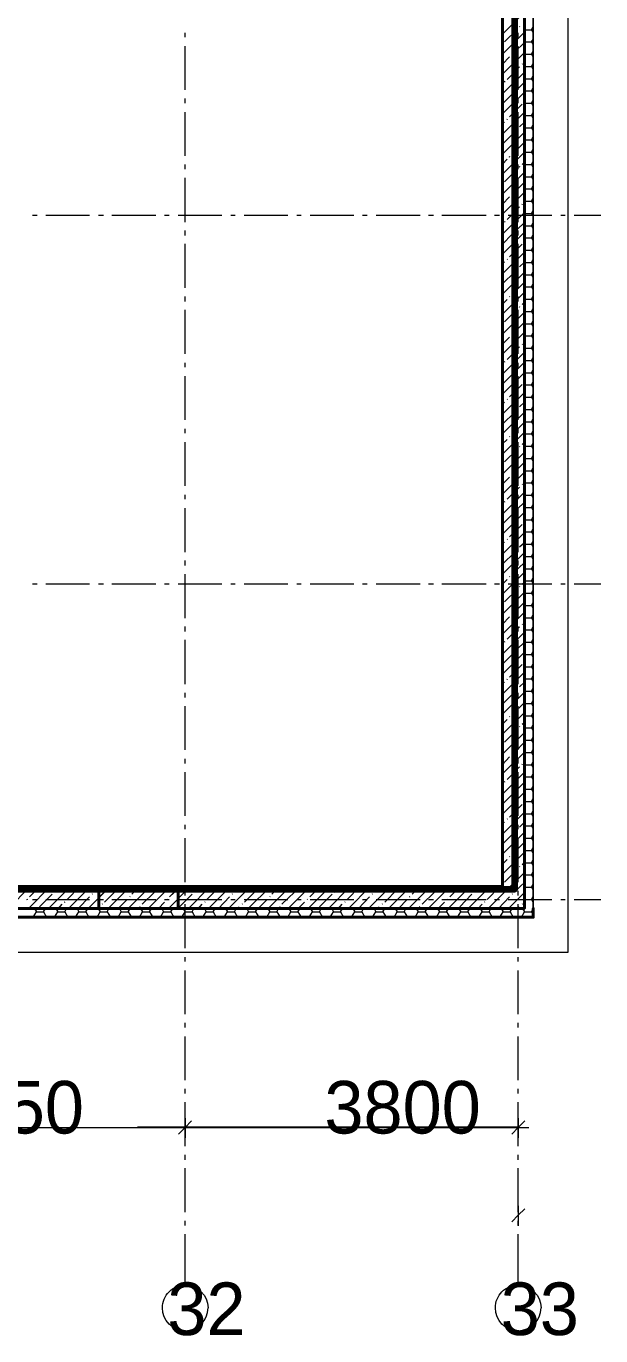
# Model space of a CAD drawing. Header units: millimetres. Extents: x -249154 to 415037, y -45458 to 354837.
# Drawn here: x -110646 to -104089, y -3469 to 11477 of the extents above; entities that cross this region are included whole.
import ezdxf

# ---------------------------------------------------------------- set-up
doc = ezdxf.new("R2010")
doc.units = ezdxf.units.MM
for name, color, linetype, lineweight in [('518 подвал шпакл базовая', 5, 'Continuous', 60), ('522 подвал шпакл финишная', 3, 'Continuous', 60), ('696 покраска подвал', 211, 'Continuous', 120)]:
    doc.layers.add(name, color=color, linetype=linetype, lineweight=lineweight)

msp = doc.modelspace()

# ---------------------------------------------------------------- linework, layer by layer
at = {"lineweight": 9}
for points in [[(-145261.6, 8666.1), (-141207.4, 8666.1), (-141207.4, 909.4), (-104461.4, 909.4), (-104461.4, 23425.5), (-109621.2, 23425.5), (-118310, 23425.5), (-136505.1, 23425.5), (-136505.1, 29131.9), (-145320.9, 29131.9), (-145320.9, 28729.4)], [(-127358.8, 22925.6), (-104961.2, 22925.6), (-104961.2, 1409.2), (-140716, 1409.2)], [(-105211.2, 11385.8), (-104961.2, 11635.8)], [(-108833.3, 11351.9), (-108833.3, 11402.8)], [(-105211.2, 11157.1), (-104961.2, 11407)], [(-105185.8, 11296.9), (-105041.7, 11440.9)], [(-105033.3, 11351.9), (-105033.3, 11402.8)], [(-105016.3, 11470.6), (-105012.1, 11474.8)], [(-104961.2, 11436.7), (-104880.7, 11436.7), (-104859.6, 11402.8)], [(-104961.2, 11436.7), (-104961.2, 11436.7)], [(-104961.2, 11436.7), (-104961.2, 11436.7)], [(-104880.7, 11436.7), (-104859.6, 11466.3)], [(-108833.3, 10750.4), (-108833.3, 11250.3)], [(-105211.2, 11271.5), (-105211.2, 11275.7)], [(-105071.4, 11182.5), (-104961.2, 11292.6)], [(-105033.3, 10750.4), (-105033.3, 11250.3)], [(-104961.2, 11296.9), (-104880.7, 11296.9), (-104859.6, 11263)], [(-104961.2, 11296.9), (-104961.2, 11296.9)], [(-104961.2, 11296.9), (-104961.2, 11296.9)], [(-104880.7, 11296.9), (-104859.6, 11326.5)], [(-105211.2, 10928.3), (-104961.2, 11178.3)], [(-105211.2, 11042.7), (-105130.7, 11127.4)], [(-105101, 11157.1), (-105096.8, 11161.3)], [(-104961.2, 11157.1), (-104880.7, 11157.1), (-104859.6, 11123.2)], [(-104961.2, 11157.1), (-104961.2, 11157.1)], [(-104961.2, 11157.1), (-104961.2, 11157.1)], [(-104880.7, 11157.1), (-104859.6, 11191)], [(-105211.2, 10703.8), (-104961.2, 10953.7)], [(-105156.1, 10869), (-105016.3, 11013)], [(-104986.7, 11042.7), (-104982.4, 11046.9)], [(-104961.2, 11017.3), (-104880.7, 11017.3), (-104859.6, 10983.4)], [(-104961.2, 11017.3), (-104961.2, 11017.3)], [(-104961.2, 11017.3), (-104961.2, 11017.3)], [(-104880.7, 11017.3), (-104859.6, 11051.2)], [(-104880.7, 10877.5), (-104859.6, 10911.4)], [(-105185.8, 10839.4), (-105181.5, 10847.8)], [(-105041.7, 10754.6), (-104961.2, 10839.4)], [(-104961.2, 10877.5), (-104880.7, 10877.5), (-104859.6, 10843.6)], [(-104961.2, 10877.5), (-104961.2, 10877.5)], [(-104961.2, 10877.5), (-104961.2, 10877.5)], [(-104880.7, 10737.7), (-104859.6, 10771.6)], [(-108833.3, 10597.9), (-108833.3, 10653)], [(-105211.2, 10475), (-104961.2, 10725)], [(-105211.2, 10589.4), (-105101, 10699.6)], [(-105071.4, 10729.2), (-105067.1, 10733.4)], [(-105033.3, 10597.9), (-105033.3, 10653)], [(-104961.2, 10737.7), (-104880.7, 10737.7), (-104859.6, 10703.8)], [(-104961.2, 10737.7), (-104961.2, 10737.7)], [(-104961.2, 10737.7), (-104961.2, 10737.7)], [(-104880.7, 10597.9), (-104859.6, 10631.8)], [(-108833.3, 9996.3), (-108833.3, 10496.2)], [(-105211.2, 10246.3), (-104961.2, 10496.2)], [(-105130.7, 10441.1), (-104986.7, 10585.2)], [(-105033.3, 9996.3), (-105033.3, 10496.2)], [(-104961.2, 10597.9), (-104880.7, 10597.9), (-104859.6, 10564)], [(-104961.2, 10597.9), (-104961.2, 10597.9)], [(-104961.2, 10597.9), (-104961.2, 10597.9)], [(-104880.7, 10458.1), (-104859.6, 10492)], [(-105211.2, 10360.6), (-105185.8, 10386.1)], [(-105156.1, 10411.5), (-105151.9, 10420)], [(-105016.3, 10326.8), (-104961.2, 10381.8)], [(-104961.2, 10458.1), (-104880.7, 10458.1), (-104859.6, 10424.2)], [(-104961.2, 10458.1), (-104961.2, 10458.1)], [(-104961.2, 10458.1), (-104961.2, 10458.1)], [(-104961.2, 10318.3), (-104880.7, 10318.3), (-104859.6, 10284.4)], [(-104961.2, 10318.3), (-104961.2, 10318.3)], [(-104961.2, 10318.3), (-104961.2, 10318.3)], [(-104880.7, 10318.3), (-104859.6, 10352.2)], [(-105211.2, 10131.9), (-105071.4, 10271.7)], [(-105211.2, 10017.5), (-104961.2, 10267.4)], [(-105041.7, 10297.1), (-105037.5, 10305.6)], [(-104961.2, 10178.5), (-104880.7, 10178.5), (-104859.6, 10144.6)], [(-104961.2, 10178.5), (-104961.2, 10178.5)], [(-104961.2, 10178.5), (-104961.2, 10178.5)], [(-104880.7, 10178.5), (-104859.6, 10212.4)], [(-105211.2, 9788.7), (-104961.2, 10038.7)], [(-105101, 10013.3), (-104961.2, 10153.1)], [(-104961.2, 10038.7), (-104880.7, 10038.7), (-104859.6, 10004.8)], [(-104961.2, 10038.7), (-104961.2, 10038.7)], [(-104961.2, 10038.7), (-104961.2, 10038.7)], [(-104880.7, 10038.7), (-104859.6, 10072.6)], [(-108833.3, 9843.8), (-108833.3, 9898.9)], [(-105211.2, 9903.1), (-105156.1, 9958.2)], [(-105130.7, 9983.6), (-105126.5, 9992.1)], [(-105033.3, 9843.8), (-105033.3, 9898.9)], [(-105016.3, 9869.2), (-105012.1, 9877.7)], [(-104986.7, 9898.9), (-104961.2, 9924.3)], [(-104961.2, 9898.9), (-104880.7, 9898.9), (-104859.6, 9865)], [(-104961.2, 9898.9), (-104961.2, 9898.9)], [(-104961.2, 9898.9), (-104961.2, 9898.9)], [(-104880.7, 9898.9), (-104859.6, 9932.8)], [(-108833.3, 9242.2), (-108833.3, 9746.4)], [(-105211.2, 9560), (-104961.2, 9809.9)], [(-105185.8, 9699.8), (-105041.7, 9843.8)], [(-105033.3, 9242.2), (-105033.3, 9746.4)], [(-104961.2, 9759.1), (-104880.7, 9759.1), (-104859.6, 9725.2)], [(-104961.2, 9759.1), (-104961.2, 9759.1)], [(-104961.2, 9759.1), (-104961.2, 9759.1)], [(-104880.7, 9759.1), (-104859.6, 9793)], [(-105211.2, 9674.4), (-105211.2, 9674.4)], [(-105211.2, 9331.2), (-104961.2, 9581.2)], [(-105071.4, 9585.4), (-104961.2, 9695.5)], [(-104961.2, 9619.3), (-104880.7, 9619.3), (-104859.6, 9585.4)], [(-104961.2, 9619.3), (-104961.2, 9619.3)], [(-104961.2, 9619.3), (-104961.2, 9619.3)], [(-104880.7, 9619.3), (-104859.6, 9653.2)], [(-105211.2, 9445.6), (-105130.7, 9530.3)], [(-105156.1, 9271.9), (-105016.3, 9415.9)], [(-105101, 9555.7), (-105096.8, 9560)], [(-104986.7, 9441.4), (-104982.4, 9449.8)], [(-104961.2, 9479.5), (-104880.7, 9479.5), (-104859.6, 9445.6)], [(-104961.2, 9479.5), (-104961.2, 9479.5)], [(-104961.2, 9479.5), (-104961.2, 9479.5)], [(-104880.7, 9479.5), (-104859.6, 9513.4)], [(-110574.4, 9318.5), (-110519.3, 9318.5)], [(-110421.9, 9318.5), (-109922, 9318.5)], [(-109820.3, 9318.5), (-109765.3, 9318.5)], [(-109667.8, 9318.5), (-109167.9, 9318.5)], [(-109066.3, 9318.5), (-109015.4, 9318.5)], [(-108913.7, 9318.5), (-108413.9, 9318.5)], [(-108312.2, 9318.5), (-108261.4, 9318.5)], [(-108159.7, 9318.5), (-107659.8, 9318.5)], [(-107558.1, 9318.5), (-107507.3, 9318.5)], [(-107405.6, 9318.5), (-106905.7, 9318.5)], [(-106808.3, 9318.5), (-106753.2, 9318.5)], [(-106651.5, 9318.5), (-106151.7, 9318.5)], [(-106054.2, 9318.5), (-105999.1, 9318.5)], [(-105901.7, 9318.5), (-105397.6, 9318.5)], [(-105300.1, 9318.5), (-105245.1, 9318.5)], [(-105211.2, 9102.4), (-104961.2, 9352.4)], [(-105147.6, 9318.5), (-104647.8, 9318.5)], [(-104961.2, 9339.7), (-104880.7, 9339.7), (-104859.6, 9305.8)], [(-104961.2, 9339.7), (-104961.2, 9339.7)], [(-104961.2, 9339.7), (-104961.2, 9339.7)], [(-104880.7, 9339.7), (-104859.6, 9373.6)], [(-104546.1, 9318.5), (-104495.2, 9318.5)], [(-104393.6, 9318.5), (-104088.6, 9318.5)], [(-108833.3, 9089.7), (-108833.3, 9144.8)], [(-105211.2, 8873.7), (-104961.2, 9127.9)], [(-105185.8, 9242.2), (-105181.5, 9246.5)], [(-105071.4, 9127.9), (-105067.1, 9132.1)], [(-105041.7, 9157.5), (-104961.2, 9238)], [(-105033.3, 9089.7), (-105033.3, 9144.8)], [(-104961.2, 9199.9), (-104880.7, 9199.9), (-104859.6, 9166)], [(-104961.2, 9199.9), (-104961.2, 9199.9)], [(-104961.2, 9199.9), (-104961.2, 9199.9)], [(-104880.7, 9199.9), (-104859.6, 9233.8)], [(-108833.3, 8492.4), (-108833.3, 8992.3)], [(-105211.2, 8988.1), (-105101, 9102.4)], [(-105130.7, 8844), (-104986.7, 8988.1)], [(-105033.3, 8492.4), (-105033.3, 8992.3)], [(-104961.2, 9060.1), (-104880.7, 9060.1), (-104859.6, 9026.2)], [(-104961.2, 9060.1), (-104961.2, 9060.1)], [(-104961.2, 9060.1), (-104961.2, 9060.1)], [(-104880.7, 9060.1), (-104859.6, 9094)], [(-105211.2, 8649.2), (-104961.2, 8899.1)], [(-105156.1, 8814.4), (-105151.9, 8818.6)], [(-104961.2, 8920.3), (-104880.7, 8920.3), (-104859.6, 8886.4)], [(-104961.2, 8920.3), (-104961.2, 8920.3)], [(-104961.2, 8920.3), (-104961.2, 8920.3)], [(-104880.7, 8920.3), (-104859.6, 8954.2)], [(-105211.2, 8763.5), (-105185.8, 8789)], [(-105211.2, 8534.8), (-105071.4, 8674.6)], [(-105211.2, 8420.4), (-104961.2, 8670.3)], [(-105041.7, 8700), (-105037.5, 8704.2)], [(-105016.3, 8729.7), (-104961.2, 8784.7)], [(-104961.2, 8780.5), (-104880.7, 8780.5), (-104859.6, 8746.6)], [(-104961.2, 8780.5), (-104961.2, 8780.5)], [(-104961.2, 8780.5), (-104961.2, 8780.5)], [(-104880.7, 8780.5), (-104859.6, 8814.4)], [(-104880.7, 8640.7), (-104859.6, 8674.6)], [(-105101, 8416.2), (-104961.2, 8556)], [(-104961.2, 8640.7), (-104880.7, 8640.7), (-104859.6, 8606.8)], [(-104961.2, 8640.7), (-104961.2, 8640.7)], [(-104961.2, 8640.7), (-104961.2, 8640.7)], [(-104880.7, 8500.9), (-104859.6, 8534.8)], [(-108833.3, 8335.7), (-108833.3, 8390.7)], [(-105211.2, 8191.6), (-104961.2, 8441.6)], [(-105130.7, 8386.5), (-105126.5, 8390.7)], [(-105033.3, 8335.7), (-105033.3, 8390.7)], [(-104961.2, 8500.9), (-104880.7, 8500.9), (-104859.6, 8467)], [(-104961.2, 8500.9), (-104961.2, 8500.9)], [(-104961.2, 8500.9), (-104961.2, 8500.9)], [(-104880.7, 8361.1), (-104859.6, 8395)], [(-108833.3, 7738.3), (-108833.3, 8238.2)], [(-105211.2, 8306), (-105156.1, 8356.9)], [(-105185.8, 8102.7), (-105041.7, 8246.7)], [(-105033.3, 7738.3), (-105033.3, 8238.2)], [(-105016.3, 8272.1), (-105012.1, 8276.4)], [(-104986.7, 8301.8), (-104961.2, 8327.2)], [(-104961.2, 8361.1), (-104880.7, 8361.1), (-104859.6, 8327.2)], [(-104961.2, 8361.1), (-104961.2, 8361.1)], [(-104961.2, 8361.1), (-104961.2, 8361.1)], [(-104961.2, 8221.3), (-104880.7, 8221.3), (-104859.6, 8187.4)], [(-104961.2, 8221.3), (-104961.2, 8221.3)], [(-104961.2, 8221.3), (-104961.2, 8221.3)], [(-104880.7, 8221.3), (-104859.6, 8255.2)], [(-105211.2, 7962.9), (-104961.2, 8212.8)], [(-105211.2, 8077.3), (-105211.2, 8077.3)], [(-105071.4, 7988.3), (-104961.2, 8098.4)], [(-104961.2, 8081.5), (-104880.7, 8081.5), (-104859.6, 8047.6)], [(-104961.2, 8081.5), (-104961.2, 8081.5)], [(-104961.2, 8081.5), (-104961.2, 8081.5)], [(-104880.7, 8081.5), (-104859.6, 8115.4)], [(-105211.2, 7734.1), (-104961.2, 7984.1)], [(-105211.2, 7848.5), (-105130.7, 7929)], [(-105101, 7958.6), (-105096.8, 7962.9)], [(-104961.2, 7941.7), (-104880.7, 7941.7), (-104859.6, 7907.8)], [(-104961.2, 7941.7), (-104961.2, 7941.7)], [(-104961.2, 7941.7), (-104961.2, 7941.7)], [(-104880.7, 7941.7), (-104859.6, 7975.6)], [(-105156.1, 7674.8), (-105016.3, 7818.8)], [(-104986.7, 7844.3), (-104982.4, 7848.5)], [(-104961.2, 7801.9), (-104880.7, 7801.9), (-104859.6, 7768)], [(-104961.2, 7801.9), (-104961.2, 7801.9)], [(-104961.2, 7801.9), (-104961.2, 7801.9)], [(-104880.7, 7801.9), (-104859.6, 7835.8)], [(-108833.3, 7585.8), (-108833.3, 7636.7)], [(-105211.2, 7505.3), (-104961.2, 7755.3)], [(-105185.8, 7645.1), (-105181.5, 7649.4)], [(-105041.7, 7560.4), (-104961.2, 7640.9)], [(-105033.3, 7585.8), (-105033.3, 7636.7)], [(-104961.2, 7662.1), (-104880.7, 7662.1), (-104859.6, 7628.2)], [(-104961.2, 7662.1), (-104961.2, 7662.1)], [(-104961.2, 7662.1), (-104961.2, 7662.1)], [(-104880.7, 7662.1), (-104859.6, 7696)], [(-108833.3, 6984.3), (-108833.3, 7484.2)], [(-105211.2, 7276.6), (-104961.2, 7526.5)], [(-105211.2, 7391), (-105101, 7501.1)], [(-105071.4, 7530.8), (-105067.1, 7535)], [(-105033.3, 6984.3), (-105033.3, 7484.2)], [(-104961.2, 7522.3), (-104880.7, 7522.3), (-104859.6, 7488.4)], [(-104961.2, 7522.3), (-104961.2, 7522.3)], [(-104961.2, 7522.3), (-104961.2, 7522.3)], [(-104880.7, 7522.3), (-104859.6, 7556.2)], [(-105130.7, 7246.9), (-104986.7, 7386.7)], [(-104961.2, 7382.5), (-104880.7, 7382.5), (-104859.6, 7348.6)], [(-104961.2, 7382.5), (-104961.2, 7382.5)], [(-104961.2, 7382.5), (-104961.2, 7382.5)], [(-104880.7, 7382.5), (-104859.6, 7416.4)], [(-105211.2, 7047.8), (-104961.2, 7297.8)], [(-105211.2, 7162.2), (-105185.8, 7187.6)], [(-105156.1, 7217.3), (-105151.9, 7221.5)], [(-105016.3, 7132.5), (-104961.2, 7187.6)], [(-104961.2, 7242.7), (-104880.7, 7242.7), (-104859.6, 7208.8)], [(-104961.2, 7242.7), (-104961.2, 7242.7)], [(-104961.2, 7242.7), (-104961.2, 7242.7)], [(-104880.7, 7242.7), (-104859.6, 7276.6)], [(-105211.2, 6823.3), (-104961.2, 7073.2)], [(-105211.2, 6933.4), (-105071.4, 7073.2)], [(-105041.7, 7102.9), (-105037.5, 7107.1)], [(-104961.2, 7102.9), (-104880.7, 7102.9), (-104859.6, 7069)], [(-104961.2, 7102.9), (-104961.2, 7102.9)], [(-104961.2, 7102.9), (-104961.2, 7102.9)], [(-104880.7, 7102.9), (-104859.6, 7136.8)], [(-108833.3, 6831.8), (-108833.3, 6882.6)], [(-105101, 6819.1), (-104961.2, 6958.9)], [(-105033.3, 6831.8), (-105033.3, 6882.6)], [(-104961.2, 6963.1), (-104880.7, 6963.1), (-104859.6, 6929.2)], [(-104961.2, 6963.1), (-104961.2, 6963.1)], [(-104961.2, 6963.1), (-104961.2, 6963.1)], [(-104880.7, 6963.1), (-104859.6, 6997)], [(-108833.3, 6230.2), (-108833.3, 6730.1)], [(-105211.2, 6594.5), (-104961.2, 6844.5)], [(-105211.2, 6708.9), (-105156.1, 6759.8)], [(-105130.7, 6789.4), (-105126.5, 6793.6)], [(-105033.3, 6230.2), (-105033.3, 6730.1)], [(-104986.7, 6704.7), (-104961.2, 6730.1)], [(-104961.2, 6823.3), (-104880.7, 6823.3), (-104859.6, 6789.4)], [(-104961.2, 6823.3), (-104961.2, 6823.3)], [(-104961.2, 6823.3), (-104961.2, 6823.3)], [(-104880.7, 6823.3), (-104859.6, 6857.2)], [(-105211.2, 6365.8), (-104961.2, 6615.7)], [(-105185.8, 6505.6), (-105041.7, 6645.4)], [(-105016.3, 6675), (-105012.1, 6679.3)], [(-104961.2, 6683.5), (-104880.7, 6683.5), (-104859.6, 6649.6)], [(-104961.2, 6683.5), (-104961.2, 6683.5)], [(-104961.2, 6683.5), (-104961.2, 6683.5)], [(-104880.7, 6683.5), (-104859.6, 6717.4)], [(-104880.7, 6543.7), (-104859.6, 6577.6)], [(-105211.2, 6480.2), (-105211.2, 6480.2)], [(-105071.4, 6391.2), (-104961.2, 6501.3)], [(-104961.2, 6543.7), (-104880.7, 6543.7), (-104859.6, 6509.8)], [(-104961.2, 6543.7), (-104961.2, 6543.7)], [(-104961.2, 6543.7), (-104961.2, 6543.7)], [(-104880.7, 6403.9), (-104859.6, 6437.8)], [(-105211.2, 6137), (-104961.2, 6387)], [(-105211.2, 6251.4), (-105130.7, 6331.9)], [(-105101, 6361.5), (-105096.8, 6365.8)], [(-104961.2, 6403.9), (-104880.7, 6403.9), (-104859.6, 6370)], [(-104961.2, 6403.9), (-104961.2, 6403.9)], [(-104961.2, 6403.9), (-104961.2, 6403.9)], [(-104880.7, 6264.1), (-104859.6, 6298)], [(-108833.3, 6077.7), (-108833.3, 6128.5)], [(-105211.2, 5908.2), (-104961.2, 6158.2)], [(-105156.1, 6077.7), (-105016.3, 6217.5)], [(-105033.3, 6077.7), (-105033.3, 6128.5)], [(-104986.7, 6247.2), (-104982.4, 6251.4)], [(-104961.2, 6264.1), (-104880.7, 6264.1), (-104859.6, 6230.2)], [(-104961.2, 6264.1), (-104961.2, 6264.1)], [(-104961.2, 6264.1), (-104961.2, 6264.1)], [(-104880.7, 6124.3), (-104859.6, 6158.2)], [(-105185.8, 6048), (-105181.5, 6052.3)], [(-105041.7, 5963.3), (-104961.2, 6043.8)], [(-104961.2, 6124.3), (-104880.7, 6124.3), (-104859.6, 6090.4)], [(-104961.2, 6124.3), (-104961.2, 6124.3)], [(-104961.2, 6124.3), (-104961.2, 6124.3)], [(-104961.2, 5984.5), (-104880.7, 5984.5), (-104859.6, 5950.6)], [(-104961.2, 5984.5), (-104961.2, 5984.5)], [(-104961.2, 5984.5), (-104961.2, 5984.5)], [(-104880.7, 5984.5), (-104859.6, 6018.4)], [(-108833.3, 5476.1), (-108833.3, 5976)], [(-105211.2, 5679.5), (-104961.2, 5929.4)], [(-105211.2, 5793.9), (-105101, 5904)], [(-105071.4, 5933.7), (-105067.1, 5937.9)], [(-105033.3, 5476.1), (-105033.3, 5976)], [(-104961.2, 5844.7), (-104880.7, 5844.7), (-104859.6, 5810.8)], [(-104961.2, 5844.7), (-104961.2, 5844.7)], [(-104961.2, 5844.7), (-104961.2, 5844.7)], [(-104880.7, 5844.7), (-104859.6, 5878.6)], [(-105211.2, 5450.7), (-104961.2, 5700.7)], [(-105130.7, 5649.8), (-104986.7, 5789.6)], [(-104961.2, 5704.9), (-104880.7, 5704.9), (-104859.6, 5671)], [(-104961.2, 5704.9), (-104961.2, 5704.9)], [(-104961.2, 5704.9), (-104961.2, 5704.9)], [(-104880.7, 5704.9), (-104859.6, 5738.8)], [(-105211.2, 5565.1), (-105185.8, 5590.5)], [(-105156.1, 5620.2), (-105151.9, 5624.4)], [(-105016.3, 5535.4), (-104961.2, 5586.3)], [(-104961.2, 5565.1), (-104880.7, 5565.1), (-104859.6, 5531.2)], [(-104961.2, 5565.1), (-104961.2, 5565.1)], [(-104961.2, 5565.1), (-104961.2, 5565.1)], [(-104880.7, 5565.1), (-104859.6, 5599)], [(-105211.2, 5336.3), (-105071.4, 5476.1)], [(-105211.2, 5222), (-104961.2, 5471.9)], [(-105041.7, 5505.8), (-105037.5, 5510)], [(-104961.2, 5425.3), (-104880.7, 5425.3), (-104859.6, 5391.4)], [(-104961.2, 5425.3), (-104961.2, 5425.3)], [(-104961.2, 5425.3), (-104961.2, 5425.3)], [(-104880.7, 5425.3), (-104859.6, 5459.2)], [(-108833.3, 5323.6), (-108833.3, 5378.7)], [(-105211.2, 4993.2), (-104961.2, 5247.4)], [(-105101, 5222), (-104961.2, 5357.5)], [(-105033.3, 5323.6), (-105033.3, 5378.7)], [(-104961.2, 5285.5), (-104880.7, 5285.5), (-104859.6, 5251.6)], [(-104961.2, 5285.5), (-104961.2, 5285.5)], [(-104961.2, 5285.5), (-104961.2, 5285.5)], [(-104880.7, 5285.5), (-104859.6, 5319.4)], [(-110574.4, 5111.8), (-110519.3, 5111.8)], [(-110421.9, 5111.8), (-109922, 5111.8)], [(-109820.3, 5111.8), (-109765.3, 5111.8)], [(-109667.8, 5111.8), (-109167.9, 5111.8)], [(-109066.3, 5111.8), (-109015.4, 5111.8)], [(-108913.7, 5111.8), (-108413.9, 5111.8)], [(-108833.3, 4722.1), (-108833.3, 5222)], [(-108312.2, 5111.8), (-108261.4, 5111.8)], [(-108159.7, 5111.8), (-107659.8, 5111.8)], [(-107558.1, 5111.8), (-107507.3, 5111.8)], [(-107405.6, 5111.8), (-106905.7, 5111.8)], [(-106808.3, 5111.8), (-106753.2, 5111.8)], [(-106651.5, 5111.8), (-106151.7, 5111.8)], [(-106054.2, 5111.8), (-105999.1, 5111.8)], [(-105901.7, 5111.8), (-105397.6, 5111.8)], [(-105300.1, 5111.8), (-105245.1, 5111.8)], [(-105211.2, 5107.6), (-105156.1, 5162.7)], [(-105147.6, 5111.8), (-104647.8, 5111.8)], [(-105130.7, 5192.3), (-105126.5, 5196.5)], [(-105033.3, 4722.1), (-105033.3, 5222)], [(-105016.3, 5077.9), (-105012.1, 5082.2)], [(-104986.7, 5107.6), (-104961.2, 5133)], [(-104961.2, 5145.7), (-104880.7, 5145.7), (-104859.6, 5111.8)], [(-104961.2, 5145.7), (-104961.2, 5145.7)], [(-104961.2, 5145.7), (-104961.2, 5145.7)], [(-104880.7, 5145.7), (-104859.6, 5179.6)], [(-104546.1, 5111.8), (-104495.2, 5111.8)], [(-104393.6, 5111.8), (-104088.6, 5111.8)], [(-105211.2, 4768.7), (-104961.2, 5018.6)], [(-105185.8, 4908.5), (-105041.7, 5048.3)], [(-104961.2, 5005.9), (-104880.7, 5005.9), (-104859.6, 4972)], [(-104961.2, 5005.9), (-104961.2, 5005.9)], [(-104961.2, 5005.9), (-104961.2, 5005.9)], [(-104880.7, 5005.9), (-104859.6, 5039.8)], [(-105211.2, 4883.1), (-105211.2, 4883.1)], [(-105211.2, 4539.9), (-104961.2, 4789.9)], [(-105071.4, 4794.1), (-104961.2, 4904.2)], [(-104961.2, 4866.1), (-104880.7, 4866.1), (-104859.6, 4832.2)], [(-104961.2, 4866.1), (-104961.2, 4866.1)], [(-104961.2, 4866.1), (-104961.2, 4866.1)], [(-104880.7, 4866.1), (-104859.6, 4900)], [(-105211.2, 4654.3), (-105130.7, 4734.8)], [(-105101, 4764.4), (-105096.8, 4768.7)], [(-104986.7, 4650.1), (-104982.4, 4654.3)], [(-104961.2, 4726.3), (-104880.7, 4726.3), (-104859.6, 4692.4)], [(-104961.2, 4726.3), (-104961.2, 4726.3)], [(-104961.2, 4726.3), (-104961.2, 4726.3)], [(-104880.7, 4726.3), (-104859.6, 4760.2)], [(-108833.3, 4569.6), (-108833.3, 4624.6)], [(-105211.2, 4311.1), (-104961.2, 4561.1)], [(-105156.1, 4480.6), (-105016.3, 4620.4)], [(-105033.3, 4569.6), (-105033.3, 4624.6)], [(-104961.2, 4586.5), (-104880.7, 4586.5), (-104859.6, 4552.6)], [(-104961.2, 4586.5), (-104961.2, 4586.5)], [(-104961.2, 4586.5), (-104961.2, 4586.5)], [(-104880.7, 4586.5), (-104859.6, 4620.4)], [(-108833.3, 3968), (-108833.3, 4472.1)], [(-105185.8, 4450.9), (-105181.5, 4455.2)], [(-105071.4, 4336.6), (-105067.1, 4340.8)], [(-105041.7, 4366.2), (-104961.2, 4446.7)], [(-105033.3, 3968), (-105033.3, 4472.1)], [(-104961.2, 4446.7), (-104880.7, 4446.7), (-104859.6, 4412.8)], [(-104961.2, 4446.7), (-104961.2, 4446.7)], [(-104961.2, 4446.7), (-104961.2, 4446.7)], [(-104880.7, 4446.7), (-104859.6, 4480.6)], [(-104880.7, 4306.9), (-104859.6, 4340.8)], [(-105211.2, 4082.4), (-104961.2, 4332.3)], [(-105211.2, 4196.8), (-105101, 4306.9)], [(-105130.7, 4048.5), (-104986.7, 4192.5)], [(-104961.2, 4306.9), (-104880.7, 4306.9), (-104859.6, 4273)], [(-104961.2, 4306.9), (-104961.2, 4306.9)], [(-104961.2, 4306.9), (-104961.2, 4306.9)], [(-104880.7, 4167.1), (-104859.6, 4201)], [(-105211.2, 3853.6), (-104961.2, 4103.6)], [(-104961.2, 4167.1), (-104880.7, 4167.1), (-104859.6, 4133.2)], [(-104961.2, 4167.1), (-104961.2, 4167.1)], [(-104961.2, 4167.1), (-104961.2, 4167.1)], [(-104880.7, 4027.3), (-104859.6, 4061.2)], [(-105211.2, 3968), (-105185.8, 3993.4)], [(-105156.1, 4023.1), (-105151.9, 4027.3)], [(-105041.7, 3908.7), (-105037.5, 3912.9)], [(-105016.3, 3938.3), (-104961.2, 3989.2)], [(-104961.2, 4027.3), (-104880.7, 4027.3), (-104859.6, 3993.4)], [(-104961.2, 4027.3), (-104961.2, 4027.3)], [(-104961.2, 4027.3), (-104961.2, 4027.3)], [(-104961.2, 3887.5), (-104880.7, 3887.5), (-104859.6, 3853.6)], [(-104961.2, 3887.5), (-104961.2, 3887.5)], [(-104961.2, 3887.5), (-104961.2, 3887.5)], [(-104880.7, 3887.5), (-104859.6, 3921.4)], [(-108833.3, 3815.5), (-108833.3, 3870.6)], [(-105211.2, 3739.2), (-105071.4, 3879)], [(-105211.2, 3624.9), (-104961.2, 3874.8)], [(-105101, 3620.6), (-104961.2, 3760.4)], [(-105033.3, 3815.5), (-105033.3, 3870.6)], [(-104961.2, 3747.7), (-104880.7, 3747.7), (-104859.6, 3713.8)], [(-104961.2, 3747.7), (-104961.2, 3747.7)], [(-104961.2, 3747.7), (-104961.2, 3747.7)], [(-104880.7, 3747.7), (-104859.6, 3781.6)], [(-108833.3, 3218.2), (-108833.3, 3718.1)], [(-105211.2, 3396.1), (-104961.2, 3646)], [(-105130.7, 3595.2), (-105126.5, 3599.4)], [(-105033.3, 3218.2), (-105033.3, 3718.1)], [(-104961.2, 3607.9), (-104880.7, 3607.9), (-104859.6, 3574)], [(-104961.2, 3607.9), (-104961.2, 3607.9)], [(-104961.2, 3607.9), (-104961.2, 3607.9)], [(-104880.7, 3607.9), (-104859.6, 3641.8)], [(-105211.2, 3510.5), (-105156.1, 3565.5)], [(-105185.8, 3307.1), (-105041.7, 3451.2)], [(-105016.3, 3480.8), (-105012.1, 3485.1)], [(-104986.7, 3510.5), (-104961.2, 3531.7)], [(-104961.2, 3468.1), (-104880.7, 3468.1), (-104859.6, 3434.2)], [(-104961.2, 3468.1), (-104961.2, 3468.1)], [(-104961.2, 3468.1), (-104961.2, 3468.1)], [(-104880.7, 3468.1), (-104859.6, 3502)], [(-105211.2, 3167.3), (-104961.2, 3417.3)], [(-105071.4, 3192.8), (-104961.2, 3307.1)], [(-104961.2, 3328.3), (-104880.7, 3328.3), (-104859.6, 3294.4)], [(-104961.2, 3328.3), (-104961.2, 3328.3)], [(-104961.2, 3328.3), (-104961.2, 3328.3)], [(-104880.7, 3328.3), (-104859.6, 3362.2)], [(-105211.2, 3281.7), (-105211.2, 3286)], [(-105211.2, 2942.8), (-104961.2, 3192.8)], [(-105101, 3167.3), (-105096.8, 3171.6)], [(-104961.2, 3188.5), (-104880.7, 3188.5), (-104859.6, 3154.6)], [(-104961.2, 3188.5), (-104961.2, 3188.5)], [(-104961.2, 3188.5), (-104961.2, 3188.5)], [(-104880.7, 3188.5), (-104859.6, 3222.4)], [(-108833.3, 3061.4), (-108833.3, 3116.5)], [(-105211.2, 3053), (-105130.7, 3137.7)], [(-105156.1, 2879.3), (-105016.3, 3023.3)], [(-105033.3, 3061.4), (-105033.3, 3116.5)], [(-104986.7, 3053), (-104982.4, 3057.2)], [(-104961.2, 3048.7), (-104880.7, 3048.7), (-104859.6, 3014.8)], [(-104961.2, 3048.7), (-104961.2, 3048.7)], [(-104961.2, 3048.7), (-104961.2, 3048.7)], [(-104880.7, 3048.7), (-104859.6, 3082.6)], [(-108833.3, 2464.1), (-108833.3, 2964)], [(-105211.2, 2714), (-104961.2, 2964)], [(-105185.8, 2853.8), (-105181.5, 2858.1)], [(-105041.7, 2764.9), (-104961.2, 2849.6)], [(-105033.3, 2464.1), (-105033.3, 2964)], [(-104961.2, 2908.9), (-104880.7, 2908.9), (-104859.6, 2875)], [(-104961.2, 2908.9), (-104961.2, 2908.9)], [(-104961.2, 2908.9), (-104961.2, 2908.9)], [(-104880.7, 2908.9), (-104859.6, 2942.8)], [(-105211.2, 2485.3), (-104961.2, 2735.2)], [(-105211.2, 2599.7), (-105101, 2709.8)], [(-105071.4, 2739.5), (-105067.1, 2743.7)], [(-104961.2, 2769.1), (-104880.7, 2769.1), (-104859.6, 2735.2)], [(-104961.2, 2769.1), (-104961.2, 2769.1)], [(-104961.2, 2769.1), (-104961.2, 2769.1)], [(-104880.7, 2769.1), (-104859.6, 2803)], [(-105130.7, 2451.4), (-104986.7, 2595.4)], [(-104961.2, 2629.3), (-104880.7, 2629.3), (-104859.6, 2595.4)], [(-104961.2, 2629.3), (-104961.2, 2629.3)], [(-104961.2, 2629.3), (-104961.2, 2629.3)], [(-104880.7, 2629.3), (-104859.6, 2663.2)], [(-105211.2, 2256.5), (-104961.2, 2506.5)], [(-105211.2, 2370.9), (-105185.8, 2396.3)], [(-105156.1, 2426), (-105151.9, 2430.2)], [(-105016.3, 2337), (-104961.2, 2392.1)], [(-104961.2, 2489.5), (-104880.7, 2489.5), (-104859.6, 2455.6)], [(-104961.2, 2489.5), (-104961.2, 2489.5)], [(-104961.2, 2489.5), (-104961.2, 2489.5)], [(-104880.7, 2489.5), (-104859.6, 2523.4)], [(-108833.3, 2311.6), (-108833.3, 2362.4)], [(-105211.2, 2142.1), (-105071.4, 2281.9)], [(-105211.2, 2027.8), (-104961.2, 2277.7)], [(-105041.7, 2311.6), (-105037.5, 2315.8)], [(-105033.3, 2311.6), (-105033.3, 2362.4)], [(-104961.2, 2349.7), (-104880.7, 2349.7), (-104859.6, 2315.8)], [(-104961.2, 2349.7), (-104961.2, 2349.7)], [(-104961.2, 2349.7), (-104961.2, 2349.7)], [(-104880.7, 2349.7), (-104859.6, 2383.6)], [(-104880.7, 2209.9), (-104859.6, 2243.8)], [(-108833.3, 1710), (-108833.3, 2209.9)], [(-105101, 2023.5), (-104961.2, 2163.3)], [(-105033.3, 1710), (-105033.3, 2209.9)], [(-104961.2, 2209.9), (-104880.7, 2209.9), (-104859.6, 2176)], [(-104961.2, 2209.9), (-104961.2, 2209.9)], [(-104961.2, 2209.9), (-104961.2, 2209.9)], [(-104880.7, 2070.1), (-104859.6, 2104)], [(-105211.2, 1799), (-104961.2, 2048.9)], [(-105211.2, 1913.4), (-105156.1, 1968.4)], [(-105130.7, 1998.1), (-105126.5, 2002.3)], [(-104961.2, 2070.1), (-104880.7, 2070.1), (-104859.6, 2036.2)], [(-104961.2, 2070.1), (-104961.2, 2070.1)], [(-104961.2, 2070.1), (-104961.2, 2070.1)], [(-104880.7, 1930.3), (-104859.6, 1964.2)], [(-105372.2, 1409.2), (-105122.2, 1659.2), (-104961.2, 1820.2)], [(-105185.8, 1710), (-105041.7, 1854.1)], [(-105016.3, 1883.7), (-105012.1, 1888)], [(-104986.7, 1909.1), (-104961.2, 1934.6)], [(-104961.2, 1930.3), (-104880.7, 1930.3), (-104859.6, 1896.4)], [(-104961.2, 1930.3), (-104961.2, 1930.3)], [(-104961.2, 1930.3), (-104961.2, 1930.3)], [(-104880.7, 1790.5), (-104859.6, 1824.4)], [(-110849.8, 1409.2), (-110599.8, 1659.2)], [(-110621, 1409.2), (-110371, 1659.2)], [(-110608.3, 1540.6), (-110485.4, 1659.2)], [(-110392.2, 1409.2), (-110142.3, 1659.2)], [(-110294.8, 1625.3), (-110256.7, 1659.2)], [(-110180.4, 1510.9), (-110036.4, 1655)], [(-110163.5, 1409.2), (-109913.5, 1659.2)], [(-109816.1, 1532.1), (-109689, 1659.2), (-109938.9, 1409.2)], [(-109816.1, 1646.5), (-109799.1, 1659.2), (-109866.9, 1595.6)], [(-108773.9, 1659.2), (-109023.9, 1409.2), (-108913.7, 1519.4)], [(-108888.3, 1659.2), (-109011.2, 1540.6), (-108913.7, 1633.8)], [(-108795.1, 1409.2), (-108545.2, 1659.2)], [(-108697.7, 1625.3), (-108659.6, 1659.2)], [(-108583.3, 1510.9), (-108439.3, 1655)], [(-108566.4, 1409.2), (-108316.4, 1659.2)], [(-108337.6, 1409.2), (-108087.7, 1659.2)], [(-108269.8, 1595.6), (-108202, 1659.2)], [(-108113.1, 1409.2), (-107858.9, 1659.2)], [(-107981.8, 1655), (-107977.5, 1659.2)], [(-107884.3, 1409.2), (-107634.4, 1659.2)], [(-107842, 1570.2), (-107748.8, 1659.2)], [(-107655.6, 1409.2), (-107405.6, 1659.2)], [(-107524.2, 1655), (-107520, 1659.2)], [(-107426.8, 1409.2), (-107176.8, 1659.2)], [(-107409.8, 1540.6), (-107291.2, 1659.2)], [(-107198, 1409.2), (-106948.1, 1659.2)], [(-107096.4, 1625.3), (-107062.5, 1659.2)], [(-106982, 1510.9), (-106842.2, 1655)], [(-106969.3, 1409.2), (-106719.3, 1659.2)], [(-106740.5, 1409.2), (-106490.6, 1659.2)], [(-106668.5, 1595.6), (-106604.9, 1659.2)], [(-106511.7, 1409.2), (-106261.8, 1659.2)], [(-106384.7, 1655), (-106380.4, 1659.2)], [(-106283, 1409.2), (-106033, 1659.2)], [(-106240.6, 1570.2), (-106147.4, 1659.2)], [(-106058.5, 1409.2), (-105808.5, 1659.2)], [(-105927.1, 1655), (-105918.7, 1659.2)], [(-105829.7, 1409.2), (-105579.7, 1659.2)], [(-105812.7, 1540.6), (-105694.1, 1659.2)], [(-105600.9, 1409.2), (-105351, 1659.2)], [(-105499.3, 1625.3), (-105465.4, 1659.2)], [(-105384.9, 1510.9), (-105245.1, 1655)], [(-105211.2, 1684.6), (-105211.2, 1688.8)], [(-105071.4, 1595.6), (-105007.8, 1659.2), (-104961.2, 1705.8)], [(-104961.2, 1790.5), (-104880.7, 1790.5), (-104859.6, 1756.6)], [(-104961.2, 1790.5), (-104961.2, 1790.5)], [(-104961.2, 1790.5), (-104961.2, 1790.5)], [(-104961.2, 1650.7), (-104880.7, 1650.7), (-104859.6, 1616.8)], [(-104961.2, 1650.7), (-104961.2, 1650.7)], [(-104961.2, 1650.7), (-104961.2, 1650.7)], [(-104880.7, 1650.7), (-104859.6, 1684.6)], [(-110637.9, 1510.9), (-110629.5, 1515.2)], [(-110574.4, 1510.9), (-110519.3, 1510.9)], [(-110493.9, 1426.2), (-110349.9, 1570.2)], [(-110421.9, 1510.9), (-109922, 1510.9)], [(-110320.2, 1595.6), (-110316, 1599.9)], [(-110053.3, 1409.2), (-109922, 1540.6)], [(-109892.3, 1570.2), (-109888.1, 1574.5)], [(-109820.3, 1510.9), (-109765.3, 1510.9)], [(-109667.8, 1510.9), (-109167.9, 1510.9)], [(-109066.3, 1510.9), (-109015.4, 1510.9)], [(-108913.7, 1510.9), (-108413.9, 1510.9)], [(-108896.8, 1426.2), (-108752.8, 1570.2)], [(-108833.3, 1557.5), (-108833.3, 1608.4)], [(-108723.1, 1595.6), (-108718.9, 1599.9)], [(-108452, 1409.2), (-108324.9, 1540.6)], [(-108312.2, 1510.9), (-108261.4, 1510.9)], [(-108295.2, 1570.2), (-108291, 1574.5)], [(-108159.7, 1510.9), (-107659.8, 1510.9)], [(-108155.4, 1481.3), (-108011.4, 1625.3)], [(-107998.7, 1409.2), (-107897, 1510.9)], [(-107867.4, 1540.6), (-107863.1, 1544.8)], [(-107727.6, 1455.8), (-107583.5, 1595.6)], [(-107558.1, 1510.9), (-107507.3, 1510.9)], [(-107553.9, 1625.3), (-107549.6, 1629.5)], [(-107439.5, 1510.9), (-107435.3, 1515.2)], [(-107405.6, 1510.9), (-106905.7, 1510.9)], [(-107299.7, 1426.2), (-107155.7, 1570.2)], [(-107126, 1595.6), (-107121.8, 1599.9)], [(-106854.9, 1409.2), (-106727.8, 1540.6)], [(-106808.3, 1510.9), (-106753.2, 1510.9)], [(-106698.1, 1570.2), (-106693.9, 1574.5)], [(-106651.5, 1510.9), (-106151.7, 1510.9)], [(-106554.1, 1481.3), (-106414.3, 1625.3)], [(-106397.4, 1409.2), (-106299.9, 1510.9)], [(-106270.3, 1540.6), (-106266, 1544.8)], [(-106126.2, 1455.8), (-105986.4, 1595.6)], [(-106054.2, 1510.9), (-105999.1, 1510.9)], [(-105956.8, 1625.3), (-105952.5, 1629.5)], [(-105901.7, 1510.9), (-105397.6, 1510.9)], [(-105842.4, 1510.9), (-105838.2, 1515.2)], [(-105698.4, 1426.2), (-105558.6, 1570.2)], [(-105528.9, 1595.6), (-105524.7, 1599.9)], [(-105300.1, 1510.9), (-105245.1, 1510.9)], [(-105257.8, 1409.2), (-105130.7, 1540.6)], [(-105147.6, 1510.9), (-104647.8, 1510.9)], [(-105143.4, 1409.2), (-104961.2, 1591.4)], [(-105101, 1570.2), (-105096.8, 1574.5)], [(-105033.3, 1557.5), (-105033.3, 1608.4)], [(-104961.2, 1510.9), (-104880.7, 1510.9), (-104859.6, 1477)], [(-104961.2, 1510.9), (-104961.2, 1510.9)], [(-104961.2, 1510.9), (-104961.2, 1510.9)], [(-104880.7, 1510.9), (-104859.6, 1544.8)], [(-104546.1, 1510.9), (-104495.2, 1510.9)], [(-104393.6, 1510.9), (-104088.6, 1510.9)], [(-110565.9, 1307.6), (-110527.8, 1371.1)], [(-110553.2, 1409.2), (-110527.8, 1371.1), (-110447.3, 1371.1), (-110413.4, 1307.6)], [(-110447.3, 1371.1), (-110426.1, 1409.2)], [(-110324.5, 1307.6), (-110286.3, 1371.1)], [(-110307.5, 1409.2), (-110286.3, 1371.1), (-110205.8, 1371.1), (-110171.9, 1307.6)], [(-110277.9, 1409.2), (-110235.5, 1455.8)], [(-110210.1, 1481.3), (-110201.6, 1485.5)], [(-110205.8, 1371.1), (-110184.7, 1409.2)], [(-110083, 1307.6), (-110044.9, 1371.1)], [(-110066, 1409.2), (-110044.9, 1371.1), (-109964.4, 1371.1), (-109930.5, 1307.6)], [(-109964.4, 1371.1), (-109943.2, 1409.2)], [(-109837.3, 1307.6), (-109803.4, 1371.1)], [(-109816.1, 1417.7), (-109807.6, 1426.2), (-109824.6, 1409.2)], [(-109824.6, 1409.2), (-109803.4, 1371.1), (-109722.9, 1371.1), (-109684.8, 1307.6)], [(-109722.9, 1371.1), (-109701.7, 1409.2)], [(-109595.8, 1307.6), (-109561.9, 1371.1)], [(-109583.1, 1409.2), (-109561.9, 1371.1), (-109481.4, 1371.1), (-109443.3, 1307.6)], [(-109481.4, 1371.1), (-109460.2, 1409.2)], [(-109354.3, 1307.6), (-109320.4, 1371.1)], [(-109341.6, 1409.2), (-109320.4, 1371.1), (-109239.9, 1371.1), (-109201.8, 1307.6)], [(-109239.9, 1371.1), (-109214.5, 1409.2)], [(-109112.9, 1307.6), (-109079, 1371.1)], [(-109100.1, 1409.2), (-109079, 1371.1), (-108994.2, 1371.1), (-108960.3, 1307.6)], [(-108994.2, 1371.1), (-108973.1, 1409.2)], [(-108871.4, 1307.6), (-108833.3, 1371.1)], [(-108858.7, 1409.2), (-108833.3, 1371.1), (-108752.8, 1371.1), (-108718.9, 1307.6)], [(-108833.3, 956), (-108833.3, 1455.8)], [(-108752.8, 1371.1), (-108731.6, 1409.2)], [(-108680.7, 1409.2), (-108638.4, 1455.8)], [(-108629.9, 1307.6), (-108591.8, 1371.1)], [(-108613, 1409.2), (-108591.8, 1371.1), (-108511.3, 1371.1), (-108477.4, 1307.6)], [(-108608.7, 1481.3), (-108604.5, 1485.5)], [(-108511.3, 1371.1), (-108490.1, 1409.2)], [(-108388.4, 1307.6), (-108350.3, 1371.1)], [(-108371.5, 1409.2), (-108350.3, 1371.1), (-108269.8, 1371.1), (-108235.9, 1307.6)], [(-108269.8, 1371.1), (-108248.6, 1409.2)], [(-108223.2, 1409.2), (-108210.5, 1426.2)], [(-108180.9, 1455.8), (-108176.6, 1460.1)], [(-108142.7, 1307.6), (-108108.8, 1371.1)], [(-108130, 1409.2), (-108108.8, 1371.1), (-108028.4, 1371.1), (-107990.2, 1307.6)], [(-108028.4, 1371.1), (-108007.2, 1409.2)], [(-107901.3, 1307.6), (-107867.4, 1371.1)], [(-107888.6, 1409.2), (-107867.4, 1371.1), (-107786.9, 1371.1), (-107748.8, 1307.6)], [(-107786.9, 1371.1), (-107765.7, 1409.2)], [(-107753, 1426.2), (-107748.8, 1430.4)], [(-107659.8, 1307.6), (-107625.9, 1371.1)], [(-107647.1, 1409.2), (-107625.9, 1371.1), (-107545.4, 1371.1), (-107507.3, 1307.6)], [(-107545.4, 1371.1), (-107520, 1409.2)], [(-107541.2, 1409.2), (-107469.2, 1481.3)], [(-107418.3, 1307.6), (-107380.2, 1371.1)], [(-107405.6, 1409.2), (-107380.2, 1371.1), (-107299.7, 1371.1), (-107265.8, 1307.6)], [(-107299.7, 1371.1), (-107278.5, 1409.2)], [(-107176.8, 1307.6), (-107138.7, 1371.1)], [(-107159.9, 1409.2), (-107138.7, 1371.1), (-107058.2, 1371.1), (-107024.3, 1307.6)], [(-107083.6, 1409.2), (-107041.3, 1455.8)], [(-107058.2, 1371.1), (-107037, 1409.2)], [(-107011.6, 1481.3), (-107007.4, 1485.5)], [(-106935.4, 1307.6), (-106897.2, 1371.1)], [(-106918.4, 1409.2), (-106897.2, 1371.1), (-106816.8, 1371.1), (-106782.9, 1307.6)], [(-106816.8, 1371.1), (-106795.6, 1409.2)], [(-106693.9, 1307.6), (-106655.8, 1371.1)], [(-106677, 1409.2), (-106655.8, 1371.1), (-106575.3, 1371.1), (-106537.2, 1307.6)], [(-106626.1, 1409.2), (-106613.4, 1426.2)], [(-106583.8, 1455.8), (-106579.5, 1460.1)], [(-106575.3, 1371.1), (-106554.1, 1409.2)], [(-106448.2, 1307.6), (-106414.3, 1371.1)], [(-106435.5, 1409.2), (-106414.3, 1371.1), (-106333.8, 1371.1), (-106295.7, 1307.6)], [(-106333.8, 1371.1), (-106312.6, 1409.2)], [(-106206.7, 1307.6), (-106172.8, 1371.1)], [(-106194, 1409.2), (-106172.8, 1371.1), (-106092.3, 1371.1), (-106054.2, 1307.6)], [(-106155.9, 1426.2), (-106151.7, 1430.4)], [(-106092.3, 1371.1), (-106071.2, 1409.2)], [(-105965.3, 1307.6), (-105931.4, 1371.1)], [(-105952.5, 1409.2), (-105931.4, 1371.1), (-105850.9, 1371.1), (-105812.7, 1307.6)], [(-105944.1, 1409.2), (-105872.1, 1481.3)], [(-105850.9, 1371.1), (-105825.5, 1409.2)], [(-105723.8, 1307.6), (-105685.7, 1371.1)], [(-105711.1, 1409.2), (-105685.7, 1371.1), (-105605.2, 1371.1), (-105571.3, 1307.6)], [(-105605.2, 1371.1), (-105584, 1409.2)], [(-105486.5, 1409.2), (-105444.2, 1455.8)], [(-105482.3, 1307.6), (-105444.2, 1371.1)], [(-105465.4, 1409.2), (-105444.2, 1371.1), (-105363.7, 1371.1), (-105329.8, 1307.6)], [(-105414.5, 1481.3), (-105410.3, 1485.5)], [(-105363.7, 1371.1), (-105342.5, 1409.2)], [(-105240.8, 1307.6), (-105202.7, 1371.1)], [(-105223.9, 1409.2), (-105202.7, 1371.1), (-105122.2, 1371.1), (-105088.3, 1307.6)], [(-105122.2, 1371.1), (-105101, 1409.2)], [(-105033.3, 956), (-105033.3, 1455.8)], [(-105029, 1409.2), (-105016.3, 1426.2)], [(-104995.1, 1307.6), (-104961.2, 1371.1)], [(-104986.7, 1455.8), (-104982.4, 1460.1)], [(-104982.4, 1409.2), (-104961.2, 1371.1), (-104880.7, 1371.1), (-104859.6, 1337.2)], [(-104961.2, 1409.2), (-104961.2, 1409.2)], [(-104880.7, 1371.1), (-104859.6, 1405)], [(-104859.6, 1409.2), (-104859.6, 1409.2)], [(-104859.6, 1409.2), (-104859.6, 1409.2)], [(-104859.6, 1409.2), (-104859.6, 1409.2)], [(-104859.6, 1409.2), (-104859.6, 1409.2)], [(-104859.6, 1307.6), (-104859.6, 1307.6)], [(-108833.3, 803.5), (-108833.3, 854.3)], [(-105033.3, 803.5), (-105033.3, 854.3)], [(-108833.3, 201.9), (-108833.3, 701.8)], [(-105033.3, 201.9), (-105033.3, 701.8)], [(-108833.3, 49.4), (-108833.3, 104.5)], [(-105033.3, 49.4), (-105033.3, 104.5)], [(-108833.3, -552.2), (-108833.3, -52.3)], [(-105033.3, -552.2), (-105033.3, -52.3)], [(-108833.3, -704.7), (-108833.3, -649.6)], [(-105033.3, -704.7), (-105033.3, -649.6)], [(-108833.3, -1306.2), (-108833.3, -802.1)], [(-105033.3, -1306.2), (-105033.3, -802.1)], [(-108833.3, -984.3), (-108833.3, -1090.2), (-108833.3, -1208.8)], [(-105033.3, -984.3), (-105033.3, -1090.2), (-105033.3, -1208.8)], [(-175631.9, -1090.2), (-173429, -1090.2), (-169629, -1090.2), (-168925.8, -1090.2), (-164422.6, -1090.2), (-163621.9, -1090.2), (-159521.1, -1090.2), (-158118.9, -1090.2), (-156318.4, -1090.2), (-154518, -1090.2), (-149413.2, -1090.2), (-145511.5, -1090.2), (-145210.7, -1090.2), (-140707.5, -1090.2), (-137204, -1090.2), (-135403.6, -1090.2), (-131451.1, -1090.2), (-129349.9, -1090.2), (-124245.1, -1090.2), (-122842.8, -1090.2), (-119343.6, -1090.2), (-114086.3, -1090.2), (-108833.3, -1090.2), (-104910.4, -1090.2)], [(-108833.3, -1458.8), (-108833.3, -1403.7)], [(-105033.3, -1458.8), (-105033.3, -1403.7)], [(-108833.3, -2056.1), (-108833.3, -1556.2)], [(-105033.3, -2056.1), (-105033.3, -1556.2)], [(-105033.3, -1984.1), (-105033.3, -2090), (-105033.3, -2212.8)], [(-108833.3, -2208.6), (-108833.3, -2157.8)], [(-105033.3, -2208.6), (-105033.3, -2157.8)]]:
    msp.add_lwpolyline(points, dxfattribs=at)
for points in [[(-104859.6, 23027.3), (-104859.6, 1409.2), (-104859.6, 23027.3), (-104961.2, 23027.3), (-136903.3, 23027.3), (-104961.2, 23027.3)], [(-109460.2, 1659.2), (-109710.2, 1409.2)], [(-109574.6, 1659.2), (-109578.9, 1655)], [(-109231.5, 1659.2), (-109481.4, 1409.2)], [(-109345.9, 1659.2), (-109439.1, 1570.2)], [(-109002.7, 1659.2), (-109252.7, 1409.2)], [(-109117.1, 1659.2), (-109125.6, 1655)], [(-109608.5, 1625.3), (-109752.5, 1481.3)], [(-109494.1, 1510.9), (-109595.8, 1409.2)], [(-109460.2, 1544.8), (-109464.5, 1540.6)], [(-109180.6, 1595.6), (-109324.7, 1455.8)], [(-109146.7, 1629.5), (-109151, 1625.3)], [(-109032.4, 1515.2), (-109036.6, 1510.9)], [(-109773.7, 1460.1), (-109778, 1455.8)], [(-109345.9, 1430.4), (-109350.1, 1426.2)], [(-109066.3, 1481.3), (-109138.3, 1409.2)]]:
    msp.add_lwpolyline(points, close=True, dxfattribs=at)
at = {"lineweight": 40}
for points in [[(-122825.9, 1659.2), (-135534.9, 1659.2), (-135534.9, 1409.2), (-104961.2, 1409.2), (-104961.2, 1659.2), (-104961.2, 21214.2), (-105211.2, 21214.2), (-105211.2, 20625.3), (-108613, 20625.3), (-108613, 20375.4), (-105211.2, 20375.4), (-105211.2, 12118.7), (-108613, 12118.7), (-108613, 12317.8), (-108833.3, 12317.8), (-108833.3, 11898.4), (-108613, 11898.4), (-105211.2, 11898.4), (-105211.2, 1659.2), (-122703, 1659.2)], [(-145261.6, 4955.1), (-145261.6, 5056.7), (-145261.6, 9055.8), (-145261.6, 9060.1), (-140813.4, 9060.1), (-140813.4, 9055.8), (-140813.4, 1409.2), (-140813.4, 1307.6), (-104859.6, 1307.6), (-104859.6, 1409.2), (-104859.6, 1307.6)]]:
    msp.add_lwpolyline(points, dxfattribs=at)
msp.add_lwpolyline([(-108913.7, 1409.2), (-108913.7, 1659.2), (-109816.1, 1659.2), (-109816.1, 1409.2)], close=True, dxfattribs=at)
at = {"lineweight": 18}
for points in [[(-108761.2, -1013.9), (-108833.3, -1090.2), (-108909.5, -1166.4)], [(-104957, -1013.9), (-105033.3, -1090.2), (-105105.3, -1166.4)], [(-104957, -2018), (-105033.3, -2090), (-105105.3, -2166.2)]]:
    msp.add_lwpolyline(points, dxfattribs=at)
at = {"ltscale": 0.5}
msp.add_lwpolyline([(-105033.3, -1090.2), (-109376, -1090.2)], dxfattribs=at)
at = {"lineweight": 9}
for points in [[(-109091.7, -3149.1, -0.4180328), (-108833.3, -2890.6), (-108833.3, -2310.3)], [(-105291.7, -3149.1, -0.4180328), (-105033.3, -2890.6), (-105033.3, -2310.3)]]:
    msp.add_lwpolyline(points, format="xyb", dxfattribs=at)
for centre in [(-108834.6, -3147.7), (-105034.6, -3147.7)]:
    msp.add_arc(centre, 264, 270.28622, 359.71378, dxfattribs=at)
for points in [[(-108833.3, -2890.6), (-108689.2, -2890.6), (-108570.6, -3005), (-108570.6, -3149.1)], [(-105033.3, -2890.6), (-104889.2, -2890.6), (-104770.6, -3005), (-104770.6, -3149.1)], [(-108833.3, -3411.7), (-108977.3, -3411.7), (-109091.7, -3293.1), (-109091.7, -3149.1)], [(-105033.3, -3411.7), (-105177.3, -3411.7), (-105291.7, -3293.1), (-105291.7, -3149.1)]]:
    msp.add_open_spline(points, degree=3, dxfattribs=at)
at = {"layer": '518 подвал шпакл базовая', "ltscale": 0.5}
msp.add_lwpolyline([(-105071.4, 11868.8), (-122547.5, 11868.8), (-122547.5, 1627.4), (-105071.4, 1627.4)], close=True, dxfattribs=at)
at = {"layer": '522 подвал шпакл финишная', "ltscale": 0.5}
msp.add_lwpolyline([(-105071.4, 11868.8), (-122547.5, 11868.8), (-122547.5, 1627.4), (-105071.4, 1627.4)], close=True, dxfattribs=at)
at = {"layer": '696 покраска подвал', "ltscale": 0.5}
msp.add_lwpolyline([(-105071.4, 11868.8), (-122547.5, 11868.8), (-122547.5, 1627.4), (-105071.4, 1627.4)], close=True, dxfattribs=at)

# ---------------------------------------------------------------- texts
at = {"char_height": 600, "attachment_point": 4, "style": ''}
for s, insert in [('5250', (-111772, -864.3)), ('3800', (-107243.1, -864.3)), ('32', (-109035.1, -3164.4)), ('33', (-105230.7, -3164.4))]:
    msp.add_mtext(s, dxfattribs=dict(at, insert=insert))

doc.saveas('drawing.dxf')
